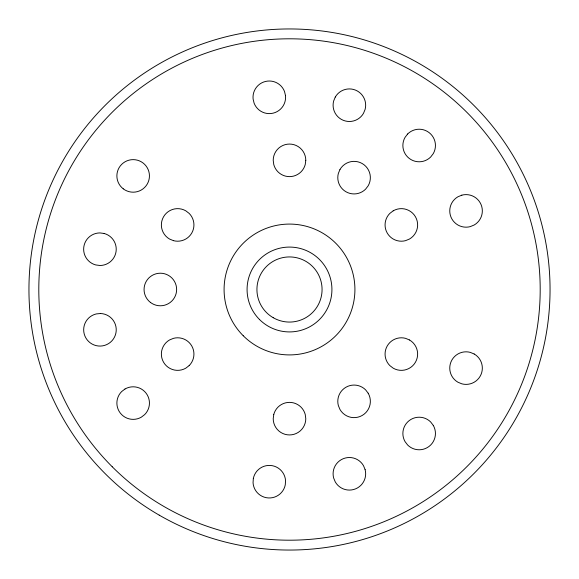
<?xml version="1.0" encoding="UTF-8"?>
<svg xmlns="http://www.w3.org/2000/svg" width="579" height="579" viewBox="0 0 579 579"><rect width="100%" height="100%" fill="white"/><g stroke="black" fill="none" stroke-linecap="round" stroke-linejoin="round"><path stroke-width="0.87" d="M253.327 478.529L253.052 482.77A16.284 16.284 0 0 0 285.273 484.855L285.548 480.613A16.284 16.284 0 0 0 253.327 478.529M305.784 160.347L305.227 164.566A16.284 16.284 0 0 1 273.773 164.566L273.216 160.347A16.284 16.284 0 0 1 289.5 144.062A16.284 16.284 0 0 1 305.784 160.347M273.773 414.434L273.216 418.653A16.284 16.284 0 0 0 289.5 434.938A16.284 16.284 0 0 0 305.784 418.653L305.227 414.434A16.284 16.284 0 0 0 273.773 414.434M335.277 97.062L333.649 100.992A16.284 16.284 0 0 0 363.482 113.346L365.11 109.417A16.284 16.284 0 0 0 335.277 97.062M339.974 169.509L338.346 173.439A16.284 16.284 0 0 0 365.588 189.167L368.179 185.794A16.284 16.284 0 0 0 362.215 163.546A16.284 16.284 0 0 0 339.974 169.509M407.652 133.981L405.061 137.353A16.284 16.284 0 0 0 430.682 157.01L433.266 153.638A16.284 16.284 0 0 0 407.652 133.981M125.013 388.987L121.641 391.578A16.284 16.284 0 0 0 141.298 417.191L144.67 414.607A16.284 16.284 0 0 0 125.013 388.987M189.167 365.588L185.794 368.179A16.284 16.284 0 0 1 163.546 362.215A16.284 16.284 0 0 1 169.509 339.974L173.439 338.346A16.284 16.284 0 0 1 189.167 365.588M393.206 210.821L389.833 213.412A16.284 16.284 0 0 0 405.561 240.654L409.491 239.026A16.284 16.284 0 0 0 415.454 216.785A16.284 16.284 0 0 0 393.206 210.821M461.825 195.166L457.902 196.795A16.284 16.284 0 0 0 470.257 226.628L474.187 224.999A16.284 16.284 0 0 0 461.825 195.166M100.514 313.514L96.288 313.927A16.284 16.284 0 0 0 87.125 339.822A16.284 16.284 0 0 0 114.468 337.173A16.284 16.284 0 0 0 100.514 313.514M104.169 233.482L99.957 232.924A16.284 16.284 0 0 0 95.738 264.943L99.957 265.493A16.284 16.284 0 0 0 104.169 233.482M474.187 354.001L470.257 352.372A16.284 16.284 0 0 0 457.902 382.205L461.825 383.834A16.284 16.284 0 0 0 474.187 354.001M173.439 240.654L169.509 239.026A16.284 16.284 0 0 1 163.546 216.785A16.284 16.284 0 0 1 185.794 210.821L189.167 213.412A16.284 16.284 0 0 1 173.439 240.654M409.491 339.974L405.561 338.346A16.284 16.284 0 0 0 389.833 365.588L393.206 368.179A16.284 16.284 0 0 0 415.454 362.215A16.284 16.284 0 0 0 409.491 339.974M433.266 425.362L430.682 421.99A16.284 16.284 0 0 0 405.061 441.647L407.652 445.019A16.284 16.284 0 0 0 433.266 425.362M368.179 393.206L365.588 389.833A16.284 16.284 0 0 0 338.346 405.561L339.974 409.491A16.284 16.284 0 0 0 362.215 415.454A16.284 16.284 0 0 0 368.179 393.206M365.11 469.583L363.482 465.654A16.284 16.284 0 0 0 333.649 478.008L335.277 481.938A16.284 16.284 0 0 0 365.11 469.583M285.498 95.607L284.506 91.475A16.284 16.284 0 0 0 253.103 99.009L254.094 103.142A16.284 16.284 0 0 0 285.498 95.607M159.225 515.144A260.55 260.55 0 0 0 550.05 289.5A260.55 260.55 0 0 0 159.225 63.856A260.55 260.55 0 0 0 159.225 515.144M123.247 188.826A16.284 16.284 0 0 0 149.302 178.035A16.284 16.284 0 0 0 126.924 160.868A16.284 16.284 0 0 0 123.247 188.826M150.439 302.419A16.284 16.284 0 0 0 176.494 291.628A16.284 16.284 0 0 0 154.115 274.453A16.284 16.284 0 0 0 150.439 302.419M273.216 317.705A32.569 32.569 0 0 0 322.069 289.5A32.569 32.569 0 0 0 273.216 261.295A32.569 32.569 0 0 0 273.216 317.705M243.245 335.755A65.42 65.42 0 0 0 352.691 306.429A65.42 65.42 0 0 0 272.571 226.309A65.42 65.42 0 0 0 243.245 335.755M259.501 319.499A42.426 42.426 0 0 0 330.479 300.479A42.426 42.426 0 0 0 278.521 248.521A42.426 42.426 0 0 0 259.501 319.499M112.232 466.768A250.693 250.693 0 0 0 531.652 354.384A250.693 250.693 0 0 0 224.616 47.348A250.693 250.693 0 0 0 112.232 466.768"/></g></svg>
